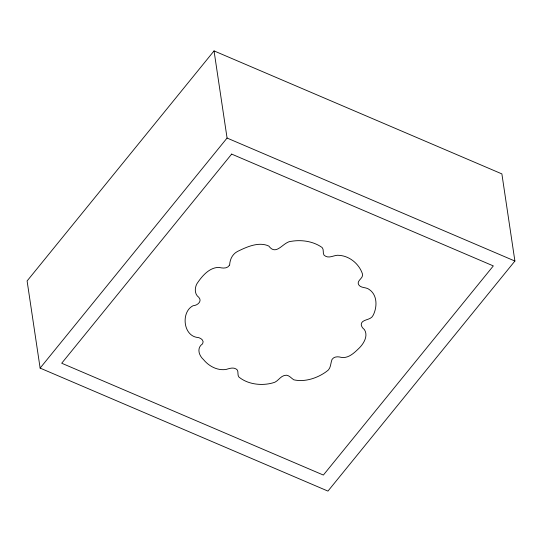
<?xml version="1.0" encoding="UTF-8"?>
<svg xmlns="http://www.w3.org/2000/svg" width="542" height="542" viewBox="0 0 542 542"><rect width="100%" height="100%" fill="white"/><g stroke="black" fill="none" stroke-linecap="round" stroke-linejoin="round"><path stroke-width="0.81" d="M229.632 265.031C229.896 259.652 232.233 254.313 237.301 251.563C246.481 247.023 258.791 241.312 268.846 246.088C276.61 256.556 283.161 241.42 291.596 241.271C301.908 239.571 313.554 241.38 322.131 247.531C324.536 250.038 321.684 254.781 325.532 256.217C330.092 258.67 334.76 254.422 339.543 255.384C349.902 256.183 359.211 264.15 362.429 273.852C363.919 278.351 356.04 280.553 358.696 284.814C361.121 288.446 366.385 286.874 369.481 289.679C377.578 295.282 377.252 307.375 373.126 315.329C371.168 319.624 365.796 319.096 362.591 321.677C359.712 323.947 361.873 327.741 364.353 329.522C368.418 335.654 363.906 343.316 359.448 347.842C354.57 352.537 348.526 358.757 341.108 357.341C338.012 356.426 334.041 356.446 332.063 359.393C330.335 363.418 331.209 368.811 326.494 371.507C317.449 378.133 304.909 382.334 293.778 379.807C290.756 377.876 288.303 373.987 284.116 375.545C279.631 376.941 277.585 382.144 272.66 382.937C261.556 386.006 247.782 384.427 238.826 376.961C236.935 374.542 239.313 370.301 235.912 368.872C232.775 367.117 229.185 368.58 226.028 369.461C217.41 370.769 208.88 366.216 203.541 359.637C198.765 355.356 196.509 347.923 202.593 343.818C204.815 340.207 199.91 337.273 196.658 337.334C182.783 334.753 181.204 311.528 193.108 305.722C197.159 305.593 202.566 301.467 198.806 297.334C194.483 294.292 194.551 288.066 196.888 283.798C201.807 276.359 209.198 267.382 218.954 267.389C222.498 268.263 227.227 268.907 229.483 265.228M214.043 50.901L27.1 280.952L40.122 368.099L327.957 491.099L514.9 261.048L501.878 173.901L214.043 50.901L227.071 138.047L40.122 368.099M227.071 138.047L514.9 261.048M231.658 154.091L61.707 363.235L323.371 475.056L493.322 265.912L231.658 154.091"/></g></svg>
